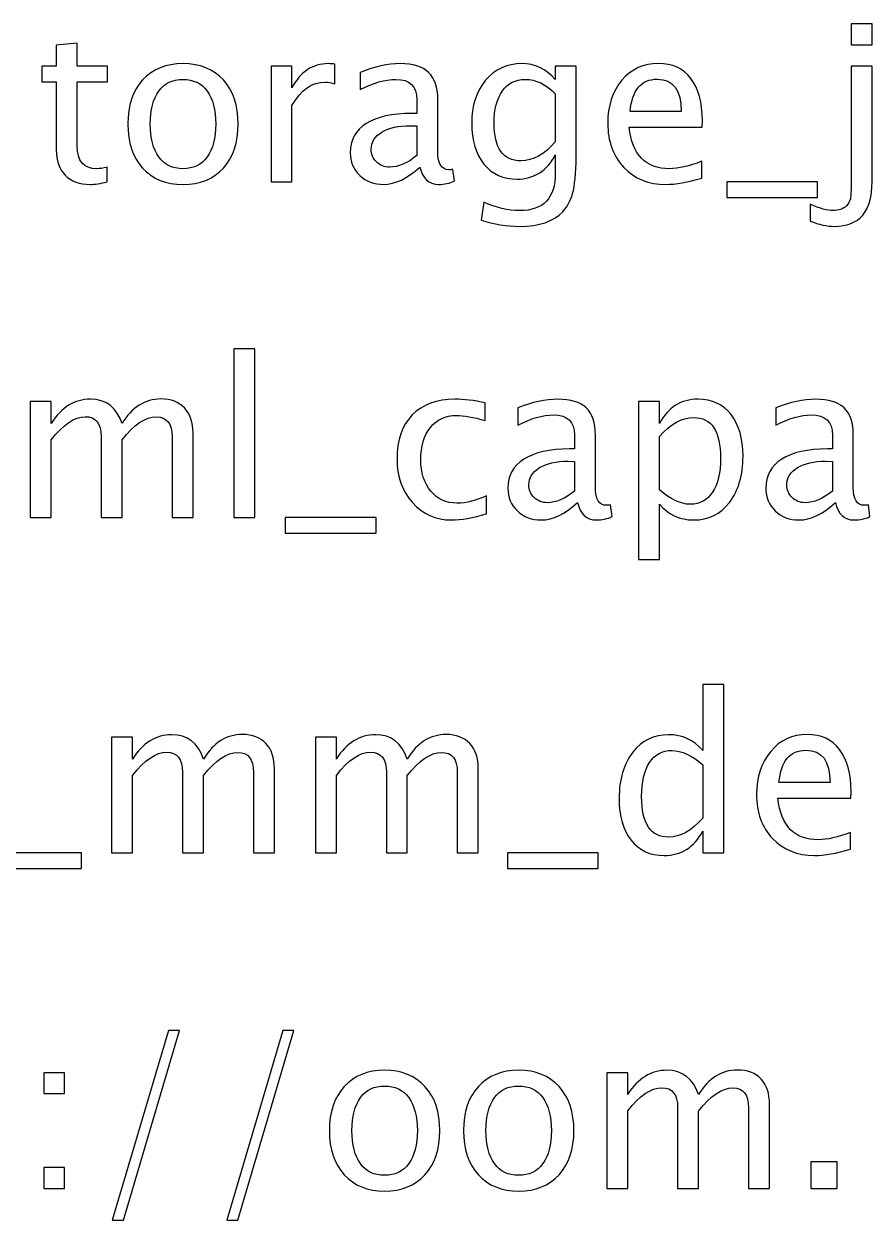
# Model space of a CAD drawing. Header units: centimetres. Extents: x -22 to 11.8, y -31.2 to 14.1.
# Drawn here: x -7.68 to -2.74, y 7.13 to 14.09 of the extents above; entities that cross this region are included whole.
import ezdxf

# ---------------------------------------------------------------- set-up
doc = ezdxf.new("R2010")
doc.units = ezdxf.units.CM
doc.header["$MEASUREMENT"] = 0
doc.layers.add('Layer 1', color=7, linetype='Continuous')

msp = doc.modelspace()

# ---------------------------------------------------------------- linework, layer by layer
at = {"layer": 'Layer 1'}
for points, knots in [([(-2.8666, 13.96673), (-2.8666, 13.96673), (-2.8666, 14.08865), (-2.8666, 14.08865), (-2.8666, 14.08865), (-2.8666, 14.08865), (-2.74468, 14.08865), (-2.74468, 14.08865), (-2.74468, 14.08865), (-2.74468, 14.08865), (-2.74468, 13.96673), (-2.74468, 13.96673), (-2.74468, 13.96673), (-2.74468, 13.96673), (-2.8666, 13.96673), (-2.8666, 13.96673)], [0, 0, 0, 0, 0.2, 0.2, 0.2, 0.2, 0.4, 0.4, 0.4, 0.4, 0.6, 0.6, 0.6, 0.6, 1, 1, 1, 1]), ([(-7.19645, 13.17065), (-7.23413, 13.16028), (-7.26693, 13.1552), (-7.29466, 13.1552), (-7.29466, 13.1552), (-7.35689, 13.1552), (-7.40536, 13.17298), (-7.44008, 13.20854), (-7.44008, 13.20854), (-7.475, 13.2441), (-7.49236, 13.29342), (-7.49236, 13.35671), (-7.49236, 13.35671), (-7.49236, 13.35671), (-7.49236, 13.7521), (-7.49236, 13.7521), (-7.49236, 13.7521), (-7.49236, 13.7521), (-7.5766, 13.7521), (-7.5766, 13.7521), (-7.5766, 13.7521), (-7.5766, 13.7521), (-7.5766, 13.84354), (-7.5766, 13.84354), (-7.5766, 13.84354), (-7.5766, 13.84354), (-7.49236, 13.84354), (-7.49236, 13.84354), (-7.49236, 13.84354), (-7.49236, 13.84354), (-7.49236, 13.96525), (-7.49236, 13.96525), (-7.49236, 13.96525), (-7.49236, 13.96525), (-7.37044, 13.97689), (-7.37044, 13.97689), (-7.37044, 13.97689), (-7.37044, 13.97689), (-7.37044, 13.84354), (-7.37044, 13.84354), (-7.37044, 13.84354), (-7.37044, 13.84354), (-7.19391, 13.84354), (-7.19391, 13.84354), (-7.19391, 13.84354), (-7.19391, 13.84354), (-7.19391, 13.7521), (-7.19391, 13.7521), (-7.19391, 13.7521), (-7.19391, 13.7521), (-7.37044, 13.7521), (-7.37044, 13.7521), (-7.37044, 13.7521), (-7.37044, 13.7521), (-7.37044, 13.37872), (-7.37044, 13.37872), (-7.37044, 13.37872), (-7.37044, 13.29067), (-7.33213, 13.24664), (-7.25572, 13.24664), (-7.25572, 13.24664), (-7.23942, 13.24664), (-7.21973, 13.24939), (-7.19645, 13.25468), (-7.19645, 13.25468), (-7.19645, 13.25468), (-7.19645, 13.17065), (-7.19645, 13.17065)], [0, 0, 0, 0, 0.0555556, 0.0555556, 0.0555556, 0.0555556, 0.1111111, 0.1111111, 0.1111111, 0.1111111, 0.1666667, 0.1666667, 0.1666667, 0.1666667, 0.2222222, 0.2222222, 0.2222222, 0.2222222, 0.2777778, 0.2777778, 0.2777778, 0.2777778, 0.3333333, 0.3333333, 0.3333333, 0.3333333, 0.3888889, 0.3888889, 0.3888889, 0.3888889, 0.4444444, 0.4444444, 0.4444444, 0.4444444, 0.5, 0.5, 0.5, 0.5, 0.5555556, 0.5555556, 0.5555556, 0.5555556, 0.6111111, 0.6111111, 0.6111111, 0.6111111, 0.6666667, 0.6666667, 0.6666667, 0.6666667, 0.7222222, 0.7222222, 0.7222222, 0.7222222, 0.7777778, 0.7777778, 0.7777778, 0.7777778, 0.8333333, 0.8333333, 0.8333333, 0.8333333, 0.8888889, 0.8888889, 0.8888889, 0.8888889, 1, 1, 1, 1]), ([(-6.75449, 13.1552), (-6.85334, 13.1552), (-6.93165, 13.18674), (-6.98923, 13.24982), (-6.98923, 13.24982), (-7.04701, 13.31289), (-7.0758, 13.39862), (-7.0758, 13.50678), (-7.0758, 13.50678), (-7.0758, 13.61473), (-7.04701, 13.70024), (-6.98923, 13.76311), (-6.98923, 13.76311), (-6.93165, 13.82597), (-6.85334, 13.85751), (-6.75449, 13.85751), (-6.75449, 13.85751), (-6.65564, 13.85751), (-6.57732, 13.82597), (-6.51975, 13.76311), (-6.51975, 13.76311), (-6.46197, 13.70024), (-6.43318, 13.61473), (-6.43318, 13.50678), (-6.43318, 13.50678), (-6.43318, 13.39862), (-6.46197, 13.31289), (-6.51975, 13.24982), (-6.51975, 13.24982), (-6.57732, 13.18674), (-6.65564, 13.1552), (-6.75449, 13.1552)], [0, 0, 0, 0, 0.1111111, 0.1111111, 0.1111111, 0.1111111, 0.2222222, 0.2222222, 0.2222222, 0.2222222, 0.3333333, 0.3333333, 0.3333333, 0.3333333, 0.4444444, 0.4444444, 0.4444444, 0.4444444, 0.5555556, 0.5555556, 0.5555556, 0.5555556, 0.6666667, 0.6666667, 0.6666667, 0.6666667, 0.7777778, 0.7777778, 0.7777778, 0.7777778, 1, 1, 1, 1]), ([(-6.24226, 13.17044), (-6.24226, 13.17044), (-6.24226, 13.84354), (-6.24226, 13.84354), (-6.24226, 13.84354), (-6.24226, 13.84354), (-6.12034, 13.84354), (-6.12034, 13.84354), (-6.12034, 13.84354), (-6.12034, 13.84354), (-6.12034, 13.71633), (-6.12034, 13.71633), (-6.12034, 13.71633), (-6.07187, 13.81052), (-6.00159, 13.85751), (-5.90931, 13.85751), (-5.90931, 13.85751), (-5.89682, 13.85751), (-5.8837, 13.85645), (-5.87015, 13.85434), (-5.87015, 13.85434), (-5.87015, 13.85434), (-5.87015, 13.74025), (-5.87015, 13.74025), (-5.87015, 13.74025), (-5.89132, 13.74723), (-5.90994, 13.75083), (-5.92603, 13.75083), (-5.92603, 13.75083), (-6.0035, 13.75083), (-6.06827, 13.70511), (-6.12034, 13.61346), (-6.12034, 13.61346), (-6.12034, 13.61346), (-6.12034, 13.17044), (-6.12034, 13.17044), (-6.12034, 13.17044), (-6.12034, 13.17044), (-6.24226, 13.17044), (-6.24226, 13.17044)], [0, 0, 0, 0, 0.0909091, 0.0909091, 0.0909091, 0.0909091, 0.1818182, 0.1818182, 0.1818182, 0.1818182, 0.2727273, 0.2727273, 0.2727273, 0.2727273, 0.3636364, 0.3636364, 0.3636364, 0.3636364, 0.4545455, 0.4545455, 0.4545455, 0.4545455, 0.5454545, 0.5454545, 0.5454545, 0.5454545, 0.6363636, 0.6363636, 0.6363636, 0.6363636, 0.7272727, 0.7272727, 0.7272727, 0.7272727, 0.8181818, 0.8181818, 0.8181818, 0.8181818, 1, 1, 1, 1]), ([(-5.3757, 13.25617), (-5.44893, 13.18886), (-5.51942, 13.1552), (-5.58715, 13.1552), (-5.58715, 13.1552), (-5.64282, 13.1552), (-5.68918, 13.17256), (-5.72579, 13.20748), (-5.72579, 13.20748), (-5.76262, 13.24241), (-5.78104, 13.28643), (-5.78104, 13.33956), (-5.78104, 13.33956), (-5.78104, 13.41301), (-5.75014, 13.46953), (-5.68833, 13.5089), (-5.68833, 13.5089), (-5.62652, 13.54827), (-5.53783, 13.56795), (-5.42226, 13.56795), (-5.42226, 13.56795), (-5.42226, 13.56795), (-5.39369, 13.56795), (-5.39369, 13.56795), (-5.39369, 13.56795), (-5.39369, 13.56795), (-5.39369, 13.64902), (-5.39369, 13.64902), (-5.39369, 13.64902), (-5.39369, 13.72712), (-5.43433, 13.76607), (-5.51582, 13.76607), (-5.51582, 13.76607), (-5.5789, 13.76607), (-5.6479, 13.74617), (-5.72262, 13.70638), (-5.72262, 13.70638), (-5.72262, 13.70638), (-5.72262, 13.80671), (-5.72262, 13.80671), (-5.72262, 13.80671), (-5.64049, 13.84058), (-5.56302, 13.85751), (-5.49042, 13.85751), (-5.49042, 13.85751), (-5.4157, 13.85751), (-5.36046, 13.84058), (-5.32511, 13.8065), (-5.32511, 13.8065), (-5.28955, 13.77242), (-5.27177, 13.71993), (-5.27177, 13.64902), (-5.27177, 13.64902), (-5.27177, 13.64902), (-5.27177, 13.34485), (-5.27177, 13.34485), (-5.27177, 13.34485), (-5.27177, 13.27522), (-5.25039, 13.24029), (-5.20742, 13.24029), (-5.20742, 13.24029), (-5.20213, 13.24029), (-5.1943, 13.24114), (-5.18393, 13.24283), (-5.18393, 13.24283), (-5.18393, 13.24283), (-5.17525, 13.1751), (-5.17525, 13.1751), (-5.17525, 13.1751), (-5.20298, 13.16176), (-5.23346, 13.1552), (-5.2669, 13.1552), (-5.2669, 13.1552), (-5.32384, 13.1552), (-5.36003, 13.18886), (-5.3757, 13.25617)], [0, 0, 0, 0, 0.05, 0.05, 0.05, 0.05, 0.1, 0.1, 0.1, 0.1, 0.15, 0.15, 0.15, 0.15, 0.2, 0.2, 0.2, 0.2, 0.25, 0.25, 0.25, 0.25, 0.3, 0.3, 0.3, 0.3, 0.35, 0.35, 0.35, 0.35, 0.4, 0.4, 0.4, 0.4, 0.45, 0.45, 0.45, 0.45, 0.5, 0.5, 0.5, 0.5, 0.55, 0.55, 0.55, 0.55, 0.6, 0.6, 0.6, 0.6, 0.65, 0.65, 0.65, 0.65, 0.7, 0.7, 0.7, 0.7, 0.75, 0.75, 0.75, 0.75, 0.8, 0.8, 0.8, 0.8, 0.85, 0.85, 0.85, 0.85, 0.9, 0.9, 0.9, 0.9, 1, 1, 1, 1]), ([(-5.01883, 12.94692), (-5.01883, 12.94692), (-5.00444, 13.05233), (-5.00444, 13.05233), (-5.00444, 13.05233), (-4.93374, 13.01931), (-4.86368, 13.0028), (-4.79446, 13.0028), (-4.79446, 13.0028), (-4.65709, 13.0028), (-4.5883, 13.07561), (-4.5883, 13.22103), (-4.5883, 13.22103), (-4.5883, 13.22103), (-4.5883, 13.32686), (-4.5883, 13.32686), (-4.5883, 13.32686), (-4.60947, 13.2822), (-4.63952, 13.2477), (-4.67868, 13.22293), (-4.67868, 13.22293), (-4.71784, 13.19817), (-4.76144, 13.18568), (-4.80949, 13.18568), (-4.80949, 13.18568), (-4.89098, 13.18568), (-4.95554, 13.21489), (-5.00317, 13.27331), (-5.00317, 13.27331), (-5.05079, 13.33173), (-5.07471, 13.41089), (-5.07471, 13.5108), (-5.07471, 13.5108), (-5.07471, 13.61304), (-5.04762, 13.69643), (-4.99343, 13.76099), (-4.99343, 13.76099), (-4.93903, 13.82534), (-4.86897, 13.85751), (-4.78282, 13.85751), (-4.78282, 13.85751), (-4.70747, 13.85751), (-4.64249, 13.82703), (-4.5883, 13.76586), (-4.5883, 13.76586), (-4.5883, 13.76586), (-4.5883, 13.84354), (-4.5883, 13.84354), (-4.5883, 13.84354), (-4.5883, 13.84354), (-4.46638, 13.84354), (-4.46638, 13.84354), (-4.46638, 13.84354), (-4.46638, 13.84354), (-4.46638, 13.35417), (-4.46638, 13.35417), (-4.46638, 13.35417), (-4.46638, 13.24897), (-4.47188, 13.17108), (-4.48289, 13.12049), (-4.48289, 13.12049), (-4.49368, 13.0699), (-4.51443, 13.02841), (-4.54448, 12.99624), (-4.54448, 12.99624), (-4.59782, 12.93972), (-4.68122, 12.91136), (-4.79446, 12.91136), (-4.79446, 12.91136), (-4.87214, 12.91136), (-4.94686, 12.92321), (-5.01883, 12.94692)], [0, 0, 0, 0, 0.0526316, 0.0526316, 0.0526316, 0.0526316, 0.1052632, 0.1052632, 0.1052632, 0.1052632, 0.1578947, 0.1578947, 0.1578947, 0.1578947, 0.2105263, 0.2105263, 0.2105263, 0.2105263, 0.2631579, 0.2631579, 0.2631579, 0.2631579, 0.3157895, 0.3157895, 0.3157895, 0.3157895, 0.3684211, 0.3684211, 0.3684211, 0.3684211, 0.4210526, 0.4210526, 0.4210526, 0.4210526, 0.4736842, 0.4736842, 0.4736842, 0.4736842, 0.5263158, 0.5263158, 0.5263158, 0.5263158, 0.5789474, 0.5789474, 0.5789474, 0.5789474, 0.6315789, 0.6315789, 0.6315789, 0.6315789, 0.6842105, 0.6842105, 0.6842105, 0.6842105, 0.7368421, 0.7368421, 0.7368421, 0.7368421, 0.7894737, 0.7894737, 0.7894737, 0.7894737, 0.8421053, 0.8421053, 0.8421053, 0.8421053, 0.8947368, 0.8947368, 0.8947368, 0.8947368, 1, 1, 1, 1]), ([(-3.73549, 13.19203), (-3.8174, 13.16748), (-3.88747, 13.1552), (-3.94589, 13.1552), (-3.94589, 13.1552), (-4.04558, 13.1552), (-4.12665, 13.18822), (-4.18909, 13.25405), (-4.18909, 13.25405), (-4.25153, 13.31988), (-4.28286, 13.40518), (-4.28286, 13.51017), (-4.28286, 13.51017), (-4.28286, 13.61198), (-4.25534, 13.69559), (-4.2001, 13.76099), (-4.2001, 13.76099), (-4.14485, 13.82618), (-4.07416, 13.85878), (-3.98801, 13.85878), (-3.98801, 13.85878), (-3.90652, 13.85878), (-3.84344, 13.82978), (-3.79899, 13.77179), (-3.79899, 13.77179), (-3.75454, 13.71379), (-3.73231, 13.63166), (-3.73231, 13.52519), (-3.73231, 13.52519), (-3.73231, 13.52519), (-3.73295, 13.48794), (-3.73295, 13.48794), (-3.73295, 13.48794), (-3.73295, 13.48794), (-4.1584, 13.48794), (-4.1584, 13.48794), (-4.1584, 13.48794), (-4.14062, 13.32707), (-4.06209, 13.24664), (-3.92303, 13.24664), (-3.92303, 13.24664), (-3.87201, 13.24664), (-3.80957, 13.26103), (-3.73549, 13.28982), (-3.73549, 13.28982), (-3.73549, 13.28982), (-3.73549, 13.19203), (-3.73549, 13.19203)], [0, 0, 0, 0, 0.0769231, 0.0769231, 0.0769231, 0.0769231, 0.1538462, 0.1538462, 0.1538462, 0.1538462, 0.2307692, 0.2307692, 0.2307692, 0.2307692, 0.3076923, 0.3076923, 0.3076923, 0.3076923, 0.3846154, 0.3846154, 0.3846154, 0.3846154, 0.4615385, 0.4615385, 0.4615385, 0.4615385, 0.5384615, 0.5384615, 0.5384615, 0.5384615, 0.6153846, 0.6153846, 0.6153846, 0.6153846, 0.6923077, 0.6923077, 0.6923077, 0.6923077, 0.7692308, 0.7692308, 0.7692308, 0.7692308, 0.8461538, 0.8461538, 0.8461538, 0.8461538, 1, 1, 1, 1]), ([(-3.10409, 12.94184), (-3.10409, 12.94184), (-3.10409, 13.03963), (-3.10409, 13.03963), (-3.10409, 13.03963), (-3.04694, 13.01508), (-3.00334, 13.0028), (-2.97349, 13.0028), (-2.97349, 13.0028), (-2.93962, 13.0028), (-2.91317, 13.0119), (-2.89454, 13.0301), (-2.89454, 13.0301), (-2.88205, 13.04238), (-2.87443, 13.05656), (-2.87126, 13.07223), (-2.87126, 13.07223), (-2.86808, 13.08789), (-2.8666, 13.1207), (-2.8666, 13.17065), (-2.8666, 13.17065), (-2.8666, 13.17065), (-2.8666, 13.84354), (-2.8666, 13.84354), (-2.8666, 13.84354), (-2.8666, 13.84354), (-2.74468, 13.84354), (-2.74468, 13.84354), (-2.74468, 13.84354), (-2.74468, 13.84354), (-2.74468, 13.17086), (-2.74468, 13.17086), (-2.74468, 13.17086), (-2.74468, 12.99793), (-2.8177, 12.91136), (-2.96397, 12.91136), (-2.96397, 12.91136), (-3.00736, 12.91136), (-3.05414, 12.92152), (-3.10409, 12.94184)], [0, 0, 0, 0, 0.0909091, 0.0909091, 0.0909091, 0.0909091, 0.1818182, 0.1818182, 0.1818182, 0.1818182, 0.2727273, 0.2727273, 0.2727273, 0.2727273, 0.3636364, 0.3636364, 0.3636364, 0.3636364, 0.4545455, 0.4545455, 0.4545455, 0.4545455, 0.5454545, 0.5454545, 0.5454545, 0.5454545, 0.6363636, 0.6363636, 0.6363636, 0.6363636, 0.7272727, 0.7272727, 0.7272727, 0.7272727, 0.8181818, 0.8181818, 0.8181818, 0.8181818, 1, 1, 1, 1]), ([(-6.7547, 13.24664), (-6.69438, 13.24664), (-6.64739, 13.26929), (-6.61394, 13.3148), (-6.61394, 13.3148), (-6.58071, 13.36009), (-6.56399, 13.42423), (-6.56399, 13.50678), (-6.56399, 13.50678), (-6.56399, 13.58912), (-6.58071, 13.65304), (-6.61394, 13.69834), (-6.61394, 13.69834), (-6.64739, 13.74342), (-6.69438, 13.76607), (-6.7547, 13.76607), (-6.7547, 13.76607), (-6.81524, 13.76607), (-6.86223, 13.74342), (-6.89525, 13.69834), (-6.89525, 13.69834), (-6.92848, 13.65304), (-6.94499, 13.58912), (-6.94499, 13.50678), (-6.94499, 13.50678), (-6.94499, 13.42423), (-6.92848, 13.36009), (-6.89525, 13.3148), (-6.89525, 13.3148), (-6.86223, 13.26929), (-6.81524, 13.24664), (-6.7547, 13.24664)], [0, 0, 0, 0, 0.1111111, 0.1111111, 0.1111111, 0.1111111, 0.2222222, 0.2222222, 0.2222222, 0.2222222, 0.3333333, 0.3333333, 0.3333333, 0.3333333, 0.4444444, 0.4444444, 0.4444444, 0.4444444, 0.5555556, 0.5555556, 0.5555556, 0.5555556, 0.6666667, 0.6666667, 0.6666667, 0.6666667, 0.7777778, 0.7777778, 0.7777778, 0.7777778, 1, 1, 1, 1]), ([(-4.5883, 13.40327), (-4.5883, 13.40327), (-4.5883, 13.68246), (-4.5883, 13.68246), (-4.5883, 13.68246), (-4.64206, 13.73813), (-4.70069, 13.76607), (-4.76398, 13.76607), (-4.76398, 13.76607), (-4.82029, 13.76607), (-4.86431, 13.74363), (-4.89606, 13.69855), (-4.89606, 13.69855), (-4.92802, 13.65368), (-4.9439, 13.59123), (-4.9439, 13.51165), (-4.9439, 13.51165), (-4.9439, 13.36539), (-4.89204, 13.29236), (-4.78811, 13.29236), (-4.78811, 13.29236), (-4.71742, 13.29236), (-4.65074, 13.3294), (-4.5883, 13.40327)], [0, 0, 0, 0, 0.1428571, 0.1428571, 0.1428571, 0.1428571, 0.2857143, 0.2857143, 0.2857143, 0.2857143, 0.4285714, 0.4285714, 0.4285714, 0.4285714, 0.5714286, 0.5714286, 0.5714286, 0.5714286, 0.7142857, 0.7142857, 0.7142857, 0.7142857, 1, 1, 1, 1]), ([(-4.15205, 13.57938), (-4.15205, 13.57938), (-3.85487, 13.57938), (-3.85487, 13.57938), (-3.85487, 13.57938), (-3.85487, 13.70469), (-3.90165, 13.76734), (-3.99499, 13.76734), (-3.99499, 13.76734), (-4.08897, 13.76734), (-4.14125, 13.70469), (-4.15205, 13.57938)], [0, 0, 0, 0, 0.25, 0.25, 0.25, 0.25, 0.5, 0.5, 0.5, 0.5, 1, 1, 1, 1]), ([(-5.39369, 13.32263), (-5.39369, 13.32263), (-5.39369, 13.49556), (-5.39369, 13.49556), (-5.39369, 13.49556), (-5.39369, 13.49556), (-5.43285, 13.49683), (-5.43285, 13.49683), (-5.43285, 13.49683), (-5.50058, 13.49683), (-5.55519, 13.48434), (-5.59689, 13.45937), (-5.59689, 13.45937), (-5.63838, 13.43418), (-5.65912, 13.40095), (-5.65912, 13.35946), (-5.65912, 13.35946), (-5.65912, 13.33046), (-5.64875, 13.30591), (-5.62822, 13.2858), (-5.62822, 13.2858), (-5.60747, 13.26569), (-5.58228, 13.25553), (-5.55244, 13.25553), (-5.55244, 13.25553), (-5.50164, 13.25553), (-5.44872, 13.27797), (-5.39369, 13.32263)], [0, 0, 0, 0, 0.125, 0.125, 0.125, 0.125, 0.25, 0.25, 0.25, 0.25, 0.375, 0.375, 0.375, 0.375, 0.5, 0.5, 0.5, 0.5, 0.625, 0.625, 0.625, 0.625, 0.75, 0.75, 0.75, 0.75, 1, 1, 1, 1]), ([(-3.5905, 13.079), (-3.5905, 13.079), (-3.5905, 13.17044), (-3.5905, 13.17044), (-3.5905, 13.17044), (-3.5905, 13.17044), (-3.06218, 13.17044), (-3.06218, 13.17044), (-3.06218, 13.17044), (-3.06218, 13.17044), (-3.06218, 13.079), (-3.06218, 13.079), (-3.06218, 13.079), (-3.06218, 13.079), (-3.5905, 13.079), (-3.5905, 13.079)], [0, 0, 0, 0, 0.2, 0.2, 0.2, 0.2, 0.4, 0.4, 0.4, 0.4, 0.6, 0.6, 0.6, 0.6, 1, 1, 1, 1]), ([(-6.45784, 11.21887), (-6.45784, 11.21887), (-6.45784, 12.19804), (-6.45784, 12.19804), (-6.45784, 12.19804), (-6.45784, 12.19804), (-6.33592, 12.19804), (-6.33592, 12.19804), (-6.33592, 12.19804), (-6.33592, 12.19804), (-6.33592, 11.21887), (-6.33592, 11.21887), (-6.33592, 11.21887), (-6.33592, 11.21887), (-6.45784, 11.21887), (-6.45784, 11.21887)], [0, 0, 0, 0, 0.2, 0.2, 0.2, 0.2, 0.4, 0.4, 0.4, 0.4, 0.6, 0.6, 0.6, 0.6, 1, 1, 1, 1]), ([(-7.6436, 11.21887), (-7.6436, 11.21887), (-7.6436, 11.89197), (-7.6436, 11.89197), (-7.6436, 11.89197), (-7.6436, 11.89197), (-7.52168, 11.89197), (-7.52168, 11.89197), (-7.52168, 11.89197), (-7.52168, 11.89197), (-7.52168, 11.76476), (-7.52168, 11.76476), (-7.52168, 11.76476), (-7.4622, 11.85895), (-7.386, 11.90594), (-7.29266, 11.90594), (-7.29266, 11.90594), (-7.2027, 11.90594), (-7.14153, 11.85895), (-7.10893, 11.76476), (-7.10893, 11.76476), (-7.05114, 11.8598), (-6.97579, 11.90721), (-6.88329, 11.90721), (-6.88329, 11.90721), (-6.82424, 11.90721), (-6.77831, 11.88985), (-6.7455, 11.85493), (-6.7455, 11.85493), (-6.71269, 11.82), (-6.69618, 11.77111), (-6.69618, 11.70824), (-6.69618, 11.70824), (-6.69618, 11.70824), (-6.69618, 11.21887), (-6.69618, 11.21887), (-6.69618, 11.21887), (-6.69618, 11.21887), (-6.8181, 11.21887), (-6.8181, 11.21887), (-6.8181, 11.21887), (-6.8181, 11.21887), (-6.8181, 11.68814), (-6.8181, 11.68814), (-6.8181, 11.68814), (-6.8181, 11.76476), (-6.84858, 11.80307), (-6.90954, 11.80307), (-6.90954, 11.80307), (-6.97283, 11.80307), (-7.03929, 11.75841), (-7.10893, 11.66887), (-7.10893, 11.66887), (-7.10893, 11.66887), (-7.10893, 11.21887), (-7.10893, 11.21887), (-7.10893, 11.21887), (-7.10893, 11.21887), (-7.23085, 11.21887), (-7.23085, 11.21887), (-7.23085, 11.21887), (-7.23085, 11.21887), (-7.23085, 11.68856), (-7.23085, 11.68856), (-7.23085, 11.68856), (-7.23085, 11.76582), (-7.26175, 11.80434), (-7.32377, 11.80434), (-7.32377, 11.80434), (-7.38537, 11.80434), (-7.45141, 11.75947), (-7.52168, 11.66951), (-7.52168, 11.66951), (-7.52168, 11.66951), (-7.52168, 11.21887), (-7.52168, 11.21887), (-7.52168, 11.21887), (-7.52168, 11.21887), (-7.6436, 11.21887), (-7.6436, 11.21887)], [0, 0, 0, 0, 0.047619, 0.047619, 0.047619, 0.047619, 0.0952381, 0.0952381, 0.0952381, 0.0952381, 0.1428571, 0.1428571, 0.1428571, 0.1428571, 0.1904762, 0.1904762, 0.1904762, 0.1904762, 0.2380952, 0.2380952, 0.2380952, 0.2380952, 0.2857143, 0.2857143, 0.2857143, 0.2857143, 0.3333333, 0.3333333, 0.3333333, 0.3333333, 0.3809524, 0.3809524, 0.3809524, 0.3809524, 0.4285714, 0.4285714, 0.4285714, 0.4285714, 0.4761905, 0.4761905, 0.4761905, 0.4761905, 0.5238095, 0.5238095, 0.5238095, 0.5238095, 0.5714286, 0.5714286, 0.5714286, 0.5714286, 0.6190476, 0.6190476, 0.6190476, 0.6190476, 0.6666667, 0.6666667, 0.6666667, 0.6666667, 0.7142857, 0.7142857, 0.7142857, 0.7142857, 0.7619048, 0.7619048, 0.7619048, 0.7619048, 0.8095238, 0.8095238, 0.8095238, 0.8095238, 0.8571429, 0.8571429, 0.8571429, 0.8571429, 0.9047619, 0.9047619, 0.9047619, 0.9047619, 1, 1, 1, 1]), ([(-4.98845, 11.23919), (-5.0674, 11.21548), (-5.13556, 11.20363), (-5.19292, 11.20363), (-5.19292, 11.20363), (-5.28394, 11.20363), (-5.35929, 11.23729), (-5.41919, 11.30438), (-5.41919, 11.30438), (-5.47909, 11.37169), (-5.50915, 11.45657), (-5.50915, 11.55881), (-5.50915, 11.55881), (-5.50915, 11.66803), (-5.47952, 11.75333), (-5.42025, 11.81429), (-5.42025, 11.81429), (-5.36098, 11.87546), (-5.27822, 11.90594), (-5.17196, 11.90594), (-5.17196, 11.90594), (-5.11968, 11.90594), (-5.06084, 11.89874), (-4.99607, 11.88435), (-4.99607, 11.88435), (-4.99607, 11.88435), (-4.99607, 11.78148), (-4.99607, 11.78148), (-4.99607, 11.78148), (-5.06486, 11.8018), (-5.12095, 11.81196), (-5.16413, 11.81196), (-5.16413, 11.81196), (-5.22679, 11.81196), (-5.27695, 11.78847), (-5.31442, 11.74169), (-5.31442, 11.74169), (-5.35188, 11.69491), (-5.37072, 11.63247), (-5.37072, 11.55457), (-5.37072, 11.55457), (-5.37072, 11.47901), (-5.35125, 11.41805), (-5.31251, 11.37127), (-5.31251, 11.37127), (-5.27378, 11.3247), (-5.22319, 11.30142), (-5.16032, 11.30142), (-5.16032, 11.30142), (-5.10465, 11.30142), (-5.0475, 11.31581), (-4.98845, 11.3446), (-4.98845, 11.3446), (-4.98845, 11.3446), (-4.98845, 11.23919), (-4.98845, 11.23919)], [0, 0, 0, 0, 0.0666667, 0.0666667, 0.0666667, 0.0666667, 0.1333333, 0.1333333, 0.1333333, 0.1333333, 0.2, 0.2, 0.2, 0.2, 0.2666667, 0.2666667, 0.2666667, 0.2666667, 0.3333333, 0.3333333, 0.3333333, 0.3333333, 0.4, 0.4, 0.4, 0.4, 0.4666667, 0.4666667, 0.4666667, 0.4666667, 0.5333333, 0.5333333, 0.5333333, 0.5333333, 0.6, 0.6, 0.6, 0.6, 0.6666667, 0.6666667, 0.6666667, 0.6666667, 0.7333333, 0.7333333, 0.7333333, 0.7333333, 0.8, 0.8, 0.8, 0.8, 0.8666667, 0.8666667, 0.8666667, 0.8666667, 1, 1, 1, 1]), ([(-4.45844, 11.3046), (-4.53167, 11.23729), (-4.60216, 11.20363), (-4.66989, 11.20363), (-4.66989, 11.20363), (-4.72556, 11.20363), (-4.77192, 11.22099), (-4.80853, 11.25591), (-4.80853, 11.25591), (-4.84536, 11.29084), (-4.86378, 11.33486), (-4.86378, 11.38799), (-4.86378, 11.38799), (-4.86378, 11.46144), (-4.83288, 11.51796), (-4.77107, 11.55733), (-4.77107, 11.55733), (-4.70926, 11.5967), (-4.62057, 11.61638), (-4.505, 11.61638), (-4.505, 11.61638), (-4.505, 11.61638), (-4.47643, 11.61638), (-4.47643, 11.61638), (-4.47643, 11.61638), (-4.47643, 11.61638), (-4.47643, 11.69745), (-4.47643, 11.69745), (-4.47643, 11.69745), (-4.47643, 11.77555), (-4.51707, 11.8145), (-4.59856, 11.8145), (-4.59856, 11.8145), (-4.66164, 11.8145), (-4.73064, 11.7946), (-4.80536, 11.75481), (-4.80536, 11.75481), (-4.80536, 11.75481), (-4.80536, 11.85514), (-4.80536, 11.85514), (-4.80536, 11.85514), (-4.72323, 11.88901), (-4.64576, 11.90594), (-4.57316, 11.90594), (-4.57316, 11.90594), (-4.49844, 11.90594), (-4.4432, 11.88901), (-4.40785, 11.85493), (-4.40785, 11.85493), (-4.37229, 11.82085), (-4.35451, 11.76836), (-4.35451, 11.69745), (-4.35451, 11.69745), (-4.35451, 11.69745), (-4.35451, 11.39328), (-4.35451, 11.39328), (-4.35451, 11.39328), (-4.35451, 11.32365), (-4.33313, 11.28872), (-4.29016, 11.28872), (-4.29016, 11.28872), (-4.28487, 11.28872), (-4.27704, 11.28957), (-4.26667, 11.29126), (-4.26667, 11.29126), (-4.26667, 11.29126), (-4.25799, 11.22353), (-4.25799, 11.22353), (-4.25799, 11.22353), (-4.28572, 11.21019), (-4.3162, 11.20363), (-4.34964, 11.20363), (-4.34964, 11.20363), (-4.40658, 11.20363), (-4.44277, 11.23729), (-4.45844, 11.3046)], [0, 0, 0, 0, 0.05, 0.05, 0.05, 0.05, 0.1, 0.1, 0.1, 0.1, 0.15, 0.15, 0.15, 0.15, 0.2, 0.2, 0.2, 0.2, 0.25, 0.25, 0.25, 0.25, 0.3, 0.3, 0.3, 0.3, 0.35, 0.35, 0.35, 0.35, 0.4, 0.4, 0.4, 0.4, 0.45, 0.45, 0.45, 0.45, 0.5, 0.5, 0.5, 0.5, 0.55, 0.55, 0.55, 0.55, 0.6, 0.6, 0.6, 0.6, 0.65, 0.65, 0.65, 0.65, 0.7, 0.7, 0.7, 0.7, 0.75, 0.75, 0.75, 0.75, 0.8, 0.8, 0.8, 0.8, 0.85, 0.85, 0.85, 0.85, 0.9, 0.9, 0.9, 0.9, 1, 1, 1, 1]), ([(-4.10411, 10.97376), (-4.10411, 10.97376), (-4.10411, 11.89197), (-4.10411, 11.89197), (-4.10411, 11.89197), (-4.10411, 11.89197), (-3.98219, 11.89197), (-3.98219, 11.89197), (-3.98219, 11.89197), (-3.98219, 11.89197), (-3.98219, 11.76476), (-3.98219, 11.76476), (-3.98219, 11.76476), (-3.93224, 11.85895), (-3.85709, 11.90594), (-3.75698, 11.90594), (-3.75698, 11.90594), (-3.67591, 11.90594), (-3.6122, 11.87652), (-3.56563, 11.81746), (-3.56563, 11.81746), (-3.51906, 11.75841), (-3.49578, 11.67776), (-3.49578, 11.57553), (-3.49578, 11.57553), (-3.49578, 11.46419), (-3.52224, 11.37423), (-3.57494, 11.30608), (-3.57494, 11.30608), (-3.62765, 11.23771), (-3.69707, 11.20363), (-3.78301, 11.20363), (-3.78301, 11.20363), (-3.86281, 11.20363), (-3.92927, 11.23411), (-3.98219, 11.29528), (-3.98219, 11.29528), (-3.98219, 11.29528), (-3.98219, 10.97376), (-3.98219, 10.97376), (-3.98219, 10.97376), (-3.98219, 10.97376), (-4.10411, 10.97376), (-4.10411, 10.97376)], [0, 0, 0, 0, 0.0833333, 0.0833333, 0.0833333, 0.0833333, 0.1666667, 0.1666667, 0.1666667, 0.1666667, 0.25, 0.25, 0.25, 0.25, 0.3333333, 0.3333333, 0.3333333, 0.3333333, 0.4166667, 0.4166667, 0.4166667, 0.4166667, 0.5, 0.5, 0.5, 0.5, 0.5833333, 0.5833333, 0.5833333, 0.5833333, 0.6666667, 0.6666667, 0.6666667, 0.6666667, 0.75, 0.75, 0.75, 0.75, 0.8333333, 0.8333333, 0.8333333, 0.8333333, 1, 1, 1, 1]), ([(-2.95794, 11.3046), (-3.03117, 11.23729), (-3.10166, 11.20363), (-3.16939, 11.20363), (-3.16939, 11.20363), (-3.22506, 11.20363), (-3.27142, 11.22099), (-3.30803, 11.25591), (-3.30803, 11.25591), (-3.34486, 11.29084), (-3.36328, 11.33486), (-3.36328, 11.38799), (-3.36328, 11.38799), (-3.36328, 11.46144), (-3.33238, 11.51796), (-3.27057, 11.55733), (-3.27057, 11.55733), (-3.20876, 11.5967), (-3.12007, 11.61638), (-3.0045, 11.61638), (-3.0045, 11.61638), (-3.0045, 11.61638), (-2.97593, 11.61638), (-2.97593, 11.61638), (-2.97593, 11.61638), (-2.97593, 11.61638), (-2.97593, 11.69745), (-2.97593, 11.69745), (-2.97593, 11.69745), (-2.97593, 11.77555), (-3.01657, 11.8145), (-3.09806, 11.8145), (-3.09806, 11.8145), (-3.16114, 11.8145), (-3.23014, 11.7946), (-3.30486, 11.75481), (-3.30486, 11.75481), (-3.30486, 11.75481), (-3.30486, 11.85514), (-3.30486, 11.85514), (-3.30486, 11.85514), (-3.22273, 11.88901), (-3.14526, 11.90594), (-3.07266, 11.90594), (-3.07266, 11.90594), (-2.99794, 11.90594), (-2.9427, 11.88901), (-2.90735, 11.85493), (-2.90735, 11.85493), (-2.87179, 11.82085), (-2.85401, 11.76836), (-2.85401, 11.69745), (-2.85401, 11.69745), (-2.85401, 11.69745), (-2.85401, 11.39328), (-2.85401, 11.39328), (-2.85401, 11.39328), (-2.85401, 11.32365), (-2.83263, 11.28872), (-2.78966, 11.28872), (-2.78966, 11.28872), (-2.78437, 11.28872), (-2.77654, 11.28957), (-2.76617, 11.29126), (-2.76617, 11.29126), (-2.76617, 11.29126), (-2.75749, 11.22353), (-2.75749, 11.22353), (-2.75749, 11.22353), (-2.78522, 11.21019), (-2.8157, 11.20363), (-2.84914, 11.20363), (-2.84914, 11.20363), (-2.90608, 11.20363), (-2.94227, 11.23729), (-2.95794, 11.3046)], [0, 0, 0, 0, 0.05, 0.05, 0.05, 0.05, 0.1, 0.1, 0.1, 0.1, 0.15, 0.15, 0.15, 0.15, 0.2, 0.2, 0.2, 0.2, 0.25, 0.25, 0.25, 0.25, 0.3, 0.3, 0.3, 0.3, 0.35, 0.35, 0.35, 0.35, 0.4, 0.4, 0.4, 0.4, 0.45, 0.45, 0.45, 0.45, 0.5, 0.5, 0.5, 0.5, 0.55, 0.55, 0.55, 0.55, 0.6, 0.6, 0.6, 0.6, 0.65, 0.65, 0.65, 0.65, 0.7, 0.7, 0.7, 0.7, 0.75, 0.75, 0.75, 0.75, 0.8, 0.8, 0.8, 0.8, 0.85, 0.85, 0.85, 0.85, 0.9, 0.9, 0.9, 0.9, 1, 1, 1, 1]), ([(-3.98219, 11.37931), (-3.91932, 11.32322), (-3.85942, 11.29507), (-3.80248, 11.29507), (-3.80248, 11.29507), (-3.74639, 11.29507), (-3.703, 11.31857), (-3.67252, 11.36534), (-3.67252, 11.36534), (-3.64183, 11.41212), (-3.62659, 11.47795), (-3.62659, 11.56304), (-3.62659, 11.56304), (-3.62659, 11.72052), (-3.67866, 11.79926), (-3.7828, 11.79926), (-3.7828, 11.79926), (-3.85096, 11.79926), (-3.91742, 11.76243), (-3.98219, 11.68856), (-3.98219, 11.68856), (-3.98219, 11.68856), (-3.98219, 11.37931), (-3.98219, 11.37931)], [0, 0, 0, 0, 0.1428571, 0.1428571, 0.1428571, 0.1428571, 0.2857143, 0.2857143, 0.2857143, 0.2857143, 0.4285714, 0.4285714, 0.4285714, 0.4285714, 0.5714286, 0.5714286, 0.5714286, 0.5714286, 0.7142857, 0.7142857, 0.7142857, 0.7142857, 1, 1, 1, 1]), ([(-4.47643, 11.37106), (-4.47643, 11.37106), (-4.47643, 11.54399), (-4.47643, 11.54399), (-4.47643, 11.54399), (-4.47643, 11.54399), (-4.51559, 11.54526), (-4.51559, 11.54526), (-4.51559, 11.54526), (-4.58332, 11.54526), (-4.63793, 11.53277), (-4.67963, 11.5078), (-4.67963, 11.5078), (-4.72112, 11.48261), (-4.74186, 11.44938), (-4.74186, 11.40789), (-4.74186, 11.40789), (-4.74186, 11.37889), (-4.73149, 11.35434), (-4.71096, 11.33423), (-4.71096, 11.33423), (-4.69021, 11.31412), (-4.66502, 11.30396), (-4.63518, 11.30396), (-4.63518, 11.30396), (-4.58438, 11.30396), (-4.53146, 11.3264), (-4.47643, 11.37106)], [0, 0, 0, 0, 0.125, 0.125, 0.125, 0.125, 0.25, 0.25, 0.25, 0.25, 0.375, 0.375, 0.375, 0.375, 0.5, 0.5, 0.5, 0.5, 0.625, 0.625, 0.625, 0.625, 0.75, 0.75, 0.75, 0.75, 1, 1, 1, 1]), ([(-2.97593, 11.37106), (-2.97593, 11.37106), (-2.97593, 11.54399), (-2.97593, 11.54399), (-2.97593, 11.54399), (-2.97593, 11.54399), (-3.01509, 11.54526), (-3.01509, 11.54526), (-3.01509, 11.54526), (-3.08282, 11.54526), (-3.13743, 11.53277), (-3.17913, 11.5078), (-3.17913, 11.5078), (-3.22062, 11.48261), (-3.24136, 11.44938), (-3.24136, 11.40789), (-3.24136, 11.40789), (-3.24136, 11.37889), (-3.23099, 11.35434), (-3.21046, 11.33423), (-3.21046, 11.33423), (-3.18971, 11.31412), (-3.16452, 11.30396), (-3.13468, 11.30396), (-3.13468, 11.30396), (-3.08388, 11.30396), (-3.03096, 11.3264), (-2.97593, 11.37106)], [0, 0, 0, 0, 0.125, 0.125, 0.125, 0.125, 0.25, 0.25, 0.25, 0.25, 0.375, 0.375, 0.375, 0.375, 0.5, 0.5, 0.5, 0.5, 0.625, 0.625, 0.625, 0.625, 0.75, 0.75, 0.75, 0.75, 1, 1, 1, 1]), ([(-6.15939, 11.12743), (-6.15939, 11.12743), (-6.15939, 11.21887), (-6.15939, 11.21887), (-6.15939, 11.21887), (-6.15939, 11.21887), (-5.63107, 11.21887), (-5.63107, 11.21887), (-5.63107, 11.21887), (-5.63107, 11.21887), (-5.63107, 11.12743), (-5.63107, 11.12743), (-5.63107, 11.12743), (-5.63107, 11.12743), (-6.15939, 11.12743), (-6.15939, 11.12743)], [0, 0, 0, 0, 0.2, 0.2, 0.2, 0.2, 0.4, 0.4, 0.4, 0.4, 0.6, 0.6, 0.6, 0.6, 1, 1, 1, 1]), ([(-3.73019, 9.2673), (-3.73019, 9.2673), (-3.73019, 9.39367), (-3.73019, 9.39367), (-3.73019, 9.39367), (-3.77993, 9.29926), (-3.85486, 9.25206), (-3.95498, 9.25206), (-3.95498, 9.25206), (-4.03626, 9.25206), (-4.10018, 9.28148), (-4.14675, 9.34054), (-4.14675, 9.34054), (-4.19332, 9.39959), (-4.2166, 9.48024), (-4.2166, 9.58247), (-4.2166, 9.58247), (-4.2166, 9.69423), (-4.19014, 9.78419), (-4.13744, 9.85235), (-4.13744, 9.85235), (-4.08452, 9.92029), (-4.01509, 9.95437), (-3.92894, 9.95437), (-3.92894, 9.95437), (-3.84915, 9.95437), (-3.78268, 9.92389), (-3.73019, 9.86272), (-3.73019, 9.86272), (-3.73019, 9.86272), (-3.73019, 10.24647), (-3.73019, 10.24647), (-3.73019, 10.24647), (-3.73019, 10.24647), (-3.60827, 10.24647), (-3.60827, 10.24647), (-3.60827, 10.24647), (-3.60827, 10.24647), (-3.60827, 9.2673), (-3.60827, 9.2673), (-3.60827, 9.2673), (-3.60827, 9.2673), (-3.73019, 9.2673), (-3.73019, 9.2673)], [0, 0, 0, 0, 0.0833333, 0.0833333, 0.0833333, 0.0833333, 0.1666667, 0.1666667, 0.1666667, 0.1666667, 0.25, 0.25, 0.25, 0.25, 0.3333333, 0.3333333, 0.3333333, 0.3333333, 0.4166667, 0.4166667, 0.4166667, 0.4166667, 0.5, 0.5, 0.5, 0.5, 0.5833333, 0.5833333, 0.5833333, 0.5833333, 0.6666667, 0.6666667, 0.6666667, 0.6666667, 0.75, 0.75, 0.75, 0.75, 0.8333333, 0.8333333, 0.8333333, 0.8333333, 1, 1, 1, 1]), ([(-7.16978, 9.2673), (-7.16978, 9.2673), (-7.16978, 9.9404), (-7.16978, 9.9404), (-7.16978, 9.9404), (-7.16978, 9.9404), (-7.04786, 9.9404), (-7.04786, 9.9404), (-7.04786, 9.9404), (-7.04786, 9.9404), (-7.04786, 9.81319), (-7.04786, 9.81319), (-7.04786, 9.81319), (-6.98838, 9.90738), (-6.91218, 9.95437), (-6.81884, 9.95437), (-6.81884, 9.95437), (-6.72888, 9.95437), (-6.66771, 9.90738), (-6.63511, 9.81319), (-6.63511, 9.81319), (-6.57732, 9.90823), (-6.50197, 9.95564), (-6.40947, 9.95564), (-6.40947, 9.95564), (-6.35042, 9.95564), (-6.30449, 9.93828), (-6.27168, 9.90336), (-6.27168, 9.90336), (-6.23887, 9.86843), (-6.22236, 9.81954), (-6.22236, 9.75667), (-6.22236, 9.75667), (-6.22236, 9.75667), (-6.22236, 9.2673), (-6.22236, 9.2673), (-6.22236, 9.2673), (-6.22236, 9.2673), (-6.34428, 9.2673), (-6.34428, 9.2673), (-6.34428, 9.2673), (-6.34428, 9.2673), (-6.34428, 9.73657), (-6.34428, 9.73657), (-6.34428, 9.73657), (-6.34428, 9.81319), (-6.37476, 9.8515), (-6.43572, 9.8515), (-6.43572, 9.8515), (-6.49901, 9.8515), (-6.56547, 9.80684), (-6.63511, 9.7173), (-6.63511, 9.7173), (-6.63511, 9.7173), (-6.63511, 9.2673), (-6.63511, 9.2673), (-6.63511, 9.2673), (-6.63511, 9.2673), (-6.75703, 9.2673), (-6.75703, 9.2673), (-6.75703, 9.2673), (-6.75703, 9.2673), (-6.75703, 9.73699), (-6.75703, 9.73699), (-6.75703, 9.73699), (-6.75703, 9.81425), (-6.78793, 9.85277), (-6.84995, 9.85277), (-6.84995, 9.85277), (-6.91155, 9.85277), (-6.97759, 9.8079), (-7.04786, 9.71794), (-7.04786, 9.71794), (-7.04786, 9.71794), (-7.04786, 9.2673), (-7.04786, 9.2673), (-7.04786, 9.2673), (-7.04786, 9.2673), (-7.16978, 9.2673), (-7.16978, 9.2673)], [0, 0, 0, 0, 0.047619, 0.047619, 0.047619, 0.047619, 0.0952381, 0.0952381, 0.0952381, 0.0952381, 0.1428571, 0.1428571, 0.1428571, 0.1428571, 0.1904762, 0.1904762, 0.1904762, 0.1904762, 0.2380952, 0.2380952, 0.2380952, 0.2380952, 0.2857143, 0.2857143, 0.2857143, 0.2857143, 0.3333333, 0.3333333, 0.3333333, 0.3333333, 0.3809524, 0.3809524, 0.3809524, 0.3809524, 0.4285714, 0.4285714, 0.4285714, 0.4285714, 0.4761905, 0.4761905, 0.4761905, 0.4761905, 0.5238095, 0.5238095, 0.5238095, 0.5238095, 0.5714286, 0.5714286, 0.5714286, 0.5714286, 0.6190476, 0.6190476, 0.6190476, 0.6190476, 0.6666667, 0.6666667, 0.6666667, 0.6666667, 0.7142857, 0.7142857, 0.7142857, 0.7142857, 0.7619048, 0.7619048, 0.7619048, 0.7619048, 0.8095238, 0.8095238, 0.8095238, 0.8095238, 0.8571429, 0.8571429, 0.8571429, 0.8571429, 0.9047619, 0.9047619, 0.9047619, 0.9047619, 1, 1, 1, 1]), ([(-5.98402, 9.2673), (-5.98402, 9.2673), (-5.98402, 9.9404), (-5.98402, 9.9404), (-5.98402, 9.9404), (-5.98402, 9.9404), (-5.8621, 9.9404), (-5.8621, 9.9404), (-5.8621, 9.9404), (-5.8621, 9.9404), (-5.8621, 9.81319), (-5.8621, 9.81319), (-5.8621, 9.81319), (-5.80262, 9.90738), (-5.72642, 9.95437), (-5.63308, 9.95437), (-5.63308, 9.95437), (-5.54312, 9.95437), (-5.48195, 9.90738), (-5.44935, 9.81319), (-5.44935, 9.81319), (-5.39156, 9.90823), (-5.31621, 9.95564), (-5.22371, 9.95564), (-5.22371, 9.95564), (-5.16466, 9.95564), (-5.11873, 9.93828), (-5.08592, 9.90336), (-5.08592, 9.90336), (-5.05311, 9.86843), (-5.0366, 9.81954), (-5.0366, 9.75667), (-5.0366, 9.75667), (-5.0366, 9.75667), (-5.0366, 9.2673), (-5.0366, 9.2673), (-5.0366, 9.2673), (-5.0366, 9.2673), (-5.15852, 9.2673), (-5.15852, 9.2673), (-5.15852, 9.2673), (-5.15852, 9.2673), (-5.15852, 9.73657), (-5.15852, 9.73657), (-5.15852, 9.73657), (-5.15852, 9.81319), (-5.189, 9.8515), (-5.24996, 9.8515), (-5.24996, 9.8515), (-5.31325, 9.8515), (-5.37971, 9.80684), (-5.44935, 9.7173), (-5.44935, 9.7173), (-5.44935, 9.7173), (-5.44935, 9.2673), (-5.44935, 9.2673), (-5.44935, 9.2673), (-5.44935, 9.2673), (-5.57127, 9.2673), (-5.57127, 9.2673), (-5.57127, 9.2673), (-5.57127, 9.2673), (-5.57127, 9.73699), (-5.57127, 9.73699), (-5.57127, 9.73699), (-5.57127, 9.81425), (-5.60217, 9.85277), (-5.66419, 9.85277), (-5.66419, 9.85277), (-5.72579, 9.85277), (-5.79183, 9.8079), (-5.8621, 9.71794), (-5.8621, 9.71794), (-5.8621, 9.71794), (-5.8621, 9.2673), (-5.8621, 9.2673), (-5.8621, 9.2673), (-5.8621, 9.2673), (-5.98402, 9.2673), (-5.98402, 9.2673)], [0, 0, 0, 0, 0.047619, 0.047619, 0.047619, 0.047619, 0.0952381, 0.0952381, 0.0952381, 0.0952381, 0.1428571, 0.1428571, 0.1428571, 0.1428571, 0.1904762, 0.1904762, 0.1904762, 0.1904762, 0.2380952, 0.2380952, 0.2380952, 0.2380952, 0.2857143, 0.2857143, 0.2857143, 0.2857143, 0.3333333, 0.3333333, 0.3333333, 0.3333333, 0.3809524, 0.3809524, 0.3809524, 0.3809524, 0.4285714, 0.4285714, 0.4285714, 0.4285714, 0.4761905, 0.4761905, 0.4761905, 0.4761905, 0.5238095, 0.5238095, 0.5238095, 0.5238095, 0.5714286, 0.5714286, 0.5714286, 0.5714286, 0.6190476, 0.6190476, 0.6190476, 0.6190476, 0.6666667, 0.6666667, 0.6666667, 0.6666667, 0.7142857, 0.7142857, 0.7142857, 0.7142857, 0.7619048, 0.7619048, 0.7619048, 0.7619048, 0.8095238, 0.8095238, 0.8095238, 0.8095238, 0.8571429, 0.8571429, 0.8571429, 0.8571429, 0.9047619, 0.9047619, 0.9047619, 0.9047619, 1, 1, 1, 1]), ([(-2.86998, 9.28889), (-2.95189, 9.26434), (-3.02196, 9.25206), (-3.08038, 9.25206), (-3.08038, 9.25206), (-3.18007, 9.25206), (-3.26114, 9.28508), (-3.32358, 9.35091), (-3.32358, 9.35091), (-3.38602, 9.41674), (-3.41735, 9.50204), (-3.41735, 9.60703), (-3.41735, 9.60703), (-3.41735, 9.70884), (-3.38983, 9.79245), (-3.33459, 9.85785), (-3.33459, 9.85785), (-3.27934, 9.92304), (-3.20865, 9.95564), (-3.1225, 9.95564), (-3.1225, 9.95564), (-3.04101, 9.95564), (-2.97793, 9.92664), (-2.93348, 9.86865), (-2.93348, 9.86865), (-2.88903, 9.81065), (-2.8668, 9.72852), (-2.8668, 9.62205), (-2.8668, 9.62205), (-2.8668, 9.62205), (-2.86744, 9.5848), (-2.86744, 9.5848), (-2.86744, 9.5848), (-2.86744, 9.5848), (-3.29289, 9.5848), (-3.29289, 9.5848), (-3.29289, 9.5848), (-3.27511, 9.42393), (-3.19658, 9.3435), (-3.05752, 9.3435), (-3.05752, 9.3435), (-3.0065, 9.3435), (-2.94406, 9.35789), (-2.86998, 9.38668), (-2.86998, 9.38668), (-2.86998, 9.38668), (-2.86998, 9.28889), (-2.86998, 9.28889)], [0, 0, 0, 0, 0.0769231, 0.0769231, 0.0769231, 0.0769231, 0.1538462, 0.1538462, 0.1538462, 0.1538462, 0.2307692, 0.2307692, 0.2307692, 0.2307692, 0.3076923, 0.3076923, 0.3076923, 0.3076923, 0.3846154, 0.3846154, 0.3846154, 0.3846154, 0.4615385, 0.4615385, 0.4615385, 0.4615385, 0.5384615, 0.5384615, 0.5384615, 0.5384615, 0.6153846, 0.6153846, 0.6153846, 0.6153846, 0.6923077, 0.6923077, 0.6923077, 0.6923077, 0.7692308, 0.7692308, 0.7692308, 0.7692308, 0.8461538, 0.8461538, 0.8461538, 0.8461538, 1, 1, 1, 1]), ([(-3.73019, 9.77932), (-3.79348, 9.83499), (-3.85338, 9.86293), (-3.91011, 9.86293), (-3.91011, 9.86293), (-3.96599, 9.86293), (-4.00917, 9.83965), (-4.03986, 9.79287), (-4.03986, 9.79287), (-4.07055, 9.7463), (-4.08579, 9.68026), (-4.08579, 9.59475), (-4.08579, 9.59475), (-4.08579, 9.43748), (-4.03372, 9.35874), (-3.92937, 9.35874), (-3.92937, 9.35874), (-3.86163, 9.35874), (-3.79517, 9.39578), (-3.73019, 9.46965), (-3.73019, 9.46965), (-3.73019, 9.46965), (-3.73019, 9.77932), (-3.73019, 9.77932)], [0, 0, 0, 0, 0.1428571, 0.1428571, 0.1428571, 0.1428571, 0.2857143, 0.2857143, 0.2857143, 0.2857143, 0.4285714, 0.4285714, 0.4285714, 0.4285714, 0.5714286, 0.5714286, 0.5714286, 0.5714286, 0.7142857, 0.7142857, 0.7142857, 0.7142857, 1, 1, 1, 1]), ([(-3.28654, 9.67624), (-3.28654, 9.67624), (-2.98936, 9.67624), (-2.98936, 9.67624), (-2.98936, 9.67624), (-2.98936, 9.80155), (-3.03614, 9.8642), (-3.12948, 9.8642), (-3.12948, 9.8642), (-3.22346, 9.8642), (-3.27574, 9.80155), (-3.28654, 9.67624)], [0, 0, 0, 0, 0.25, 0.25, 0.25, 0.25, 0.5, 0.5, 0.5, 0.5, 1, 1, 1, 1]), ([(-7.87336, 9.17586), (-7.87336, 9.17586), (-7.87336, 9.2673), (-7.87336, 9.2673), (-7.87336, 9.2673), (-7.87336, 9.2673), (-7.34504, 9.2673), (-7.34504, 9.2673), (-7.34504, 9.2673), (-7.34504, 9.2673), (-7.34504, 9.17586), (-7.34504, 9.17586), (-7.34504, 9.17586), (-7.34504, 9.17586), (-7.87336, 9.17586), (-7.87336, 9.17586)], [0, 0, 0, 0, 0.2, 0.2, 0.2, 0.2, 0.4, 0.4, 0.4, 0.4, 0.6, 0.6, 0.6, 0.6, 1, 1, 1, 1]), ([(-4.86684, 9.17586), (-4.86684, 9.17586), (-4.86684, 9.2673), (-4.86684, 9.2673), (-4.86684, 9.2673), (-4.86684, 9.2673), (-4.33852, 9.2673), (-4.33852, 9.2673), (-4.33852, 9.2673), (-4.33852, 9.2673), (-4.33852, 9.17586), (-4.33852, 9.17586), (-4.33852, 9.17586), (-4.33852, 9.17586), (-4.86684, 9.17586), (-4.86684, 9.17586)], [0, 0, 0, 0, 0.2, 0.2, 0.2, 0.2, 0.4, 0.4, 0.4, 0.4, 0.6, 0.6, 0.6, 0.6, 1, 1, 1, 1]), ([(-7.16586, 7.13158), (-7.16586, 7.13158), (-6.83926, 8.23394), (-6.83926, 8.23394), (-6.83926, 8.23394), (-6.83926, 8.23394), (-6.7747, 8.23394), (-6.7747, 8.23394), (-6.7747, 8.23394), (-6.7747, 8.23394), (-7.1013, 7.13158), (-7.1013, 7.13158), (-7.1013, 7.13158), (-7.1013, 7.13158), (-7.16586, 7.13158), (-7.16586, 7.13158)], [0, 0, 0, 0, 0.2, 0.2, 0.2, 0.2, 0.4, 0.4, 0.4, 0.4, 0.6, 0.6, 0.6, 0.6, 1, 1, 1, 1]), ([(-6.49996, 7.13158), (-6.49996, 7.13158), (-6.17336, 8.23394), (-6.17336, 8.23394), (-6.17336, 8.23394), (-6.17336, 8.23394), (-6.1088, 8.23394), (-6.1088, 8.23394), (-6.1088, 8.23394), (-6.1088, 8.23394), (-6.4354, 7.13158), (-6.4354, 7.13158), (-6.4354, 7.13158), (-6.4354, 7.13158), (-6.49996, 7.13158), (-6.49996, 7.13158)], [0, 0, 0, 0, 0.2, 0.2, 0.2, 0.2, 0.4, 0.4, 0.4, 0.4, 0.6, 0.6, 0.6, 0.6, 1, 1, 1, 1]), ([(-5.58133, 7.30049), (-5.68018, 7.30049), (-5.75849, 7.33203), (-5.81607, 7.39511), (-5.81607, 7.39511), (-5.87385, 7.45818), (-5.90264, 7.54391), (-5.90264, 7.65207), (-5.90264, 7.65207), (-5.90264, 7.76002), (-5.87385, 7.84553), (-5.81607, 7.9084), (-5.81607, 7.9084), (-5.75849, 7.97126), (-5.68018, 8.0028), (-5.58133, 8.0028), (-5.58133, 8.0028), (-5.48248, 8.0028), (-5.40416, 7.97126), (-5.34659, 7.9084), (-5.34659, 7.9084), (-5.28881, 7.84553), (-5.26002, 7.76002), (-5.26002, 7.65207), (-5.26002, 7.65207), (-5.26002, 7.54391), (-5.28881, 7.45818), (-5.34659, 7.39511), (-5.34659, 7.39511), (-5.40416, 7.33203), (-5.48248, 7.30049), (-5.58133, 7.30049)], [0, 0, 0, 0, 0.1111111, 0.1111111, 0.1111111, 0.1111111, 0.2222222, 0.2222222, 0.2222222, 0.2222222, 0.3333333, 0.3333333, 0.3333333, 0.3333333, 0.4444444, 0.4444444, 0.4444444, 0.4444444, 0.5555556, 0.5555556, 0.5555556, 0.5555556, 0.6666667, 0.6666667, 0.6666667, 0.6666667, 0.7777778, 0.7777778, 0.7777778, 0.7777778, 1, 1, 1, 1]), ([(-4.80113, 7.30049), (-4.89998, 7.30049), (-4.97829, 7.33203), (-5.03587, 7.39511), (-5.03587, 7.39511), (-5.09365, 7.45818), (-5.12244, 7.54391), (-5.12244, 7.65207), (-5.12244, 7.65207), (-5.12244, 7.76002), (-5.09365, 7.84553), (-5.03587, 7.9084), (-5.03587, 7.9084), (-4.97829, 7.97126), (-4.89998, 8.0028), (-4.80113, 8.0028), (-4.80113, 8.0028), (-4.70228, 8.0028), (-4.62396, 7.97126), (-4.56639, 7.9084), (-4.56639, 7.9084), (-4.50861, 7.84553), (-4.47982, 7.76002), (-4.47982, 7.65207), (-4.47982, 7.65207), (-4.47982, 7.54391), (-4.50861, 7.45818), (-4.56639, 7.39511), (-4.56639, 7.39511), (-4.62396, 7.33203), (-4.70228, 7.30049), (-4.80113, 7.30049)], [0, 0, 0, 0, 0.1111111, 0.1111111, 0.1111111, 0.1111111, 0.2222222, 0.2222222, 0.2222222, 0.2222222, 0.3333333, 0.3333333, 0.3333333, 0.3333333, 0.4444444, 0.4444444, 0.4444444, 0.4444444, 0.5555556, 0.5555556, 0.5555556, 0.5555556, 0.6666667, 0.6666667, 0.6666667, 0.6666667, 0.7777778, 0.7777778, 0.7777778, 0.7777778, 1, 1, 1, 1]), ([(-4.2889, 7.31573), (-4.2889, 7.31573), (-4.2889, 7.98883), (-4.2889, 7.98883), (-4.2889, 7.98883), (-4.2889, 7.98883), (-4.16698, 7.98883), (-4.16698, 7.98883), (-4.16698, 7.98883), (-4.16698, 7.98883), (-4.16698, 7.86162), (-4.16698, 7.86162), (-4.16698, 7.86162), (-4.1075, 7.95581), (-4.0313, 8.0028), (-3.93796, 8.0028), (-3.93796, 8.0028), (-3.848, 8.0028), (-3.78683, 7.95581), (-3.75423, 7.86162), (-3.75423, 7.86162), (-3.69644, 7.95666), (-3.62109, 8.00407), (-3.52859, 8.00407), (-3.52859, 8.00407), (-3.46954, 8.00407), (-3.42361, 7.98671), (-3.3908, 7.95179), (-3.3908, 7.95179), (-3.35799, 7.91686), (-3.34148, 7.86797), (-3.34148, 7.8051), (-3.34148, 7.8051), (-3.34148, 7.8051), (-3.34148, 7.31573), (-3.34148, 7.31573), (-3.34148, 7.31573), (-3.34148, 7.31573), (-3.4634, 7.31573), (-3.4634, 7.31573), (-3.4634, 7.31573), (-3.4634, 7.31573), (-3.4634, 7.785), (-3.4634, 7.785), (-3.4634, 7.785), (-3.4634, 7.86162), (-3.49388, 7.89993), (-3.55484, 7.89993), (-3.55484, 7.89993), (-3.61813, 7.89993), (-3.68459, 7.85527), (-3.75423, 7.76573), (-3.75423, 7.76573), (-3.75423, 7.76573), (-3.75423, 7.31573), (-3.75423, 7.31573), (-3.75423, 7.31573), (-3.75423, 7.31573), (-3.87615, 7.31573), (-3.87615, 7.31573), (-3.87615, 7.31573), (-3.87615, 7.31573), (-3.87615, 7.78542), (-3.87615, 7.78542), (-3.87615, 7.78542), (-3.87615, 7.86268), (-3.90705, 7.9012), (-3.96907, 7.9012), (-3.96907, 7.9012), (-4.03067, 7.9012), (-4.09671, 7.85633), (-4.16698, 7.76637), (-4.16698, 7.76637), (-4.16698, 7.76637), (-4.16698, 7.31573), (-4.16698, 7.31573), (-4.16698, 7.31573), (-4.16698, 7.31573), (-4.2889, 7.31573), (-4.2889, 7.31573)], [0, 0, 0, 0, 0.047619, 0.047619, 0.047619, 0.047619, 0.0952381, 0.0952381, 0.0952381, 0.0952381, 0.1428571, 0.1428571, 0.1428571, 0.1428571, 0.1904762, 0.1904762, 0.1904762, 0.1904762, 0.2380952, 0.2380952, 0.2380952, 0.2380952, 0.2857143, 0.2857143, 0.2857143, 0.2857143, 0.3333333, 0.3333333, 0.3333333, 0.3333333, 0.3809524, 0.3809524, 0.3809524, 0.3809524, 0.4285714, 0.4285714, 0.4285714, 0.4285714, 0.4761905, 0.4761905, 0.4761905, 0.4761905, 0.5238095, 0.5238095, 0.5238095, 0.5238095, 0.5714286, 0.5714286, 0.5714286, 0.5714286, 0.6190476, 0.6190476, 0.6190476, 0.6190476, 0.6666667, 0.6666667, 0.6666667, 0.6666667, 0.7142857, 0.7142857, 0.7142857, 0.7142857, 0.7619048, 0.7619048, 0.7619048, 0.7619048, 0.8095238, 0.8095238, 0.8095238, 0.8095238, 0.8571429, 0.8571429, 0.8571429, 0.8571429, 0.9047619, 0.9047619, 0.9047619, 0.9047619, 1, 1, 1, 1]), ([(-7.56506, 7.86691), (-7.56506, 7.86691), (-7.56506, 7.98883), (-7.56506, 7.98883), (-7.56506, 7.98883), (-7.56506, 7.98883), (-7.44314, 7.98883), (-7.44314, 7.98883), (-7.44314, 7.98883), (-7.44314, 7.98883), (-7.44314, 7.86691), (-7.44314, 7.86691), (-7.44314, 7.86691), (-7.44314, 7.86691), (-7.56506, 7.86691), (-7.56506, 7.86691)], [0, 0, 0, 0, 0.2, 0.2, 0.2, 0.2, 0.4, 0.4, 0.4, 0.4, 0.6, 0.6, 0.6, 0.6, 1, 1, 1, 1]), ([(-5.58154, 7.39193), (-5.52122, 7.39193), (-5.47423, 7.41458), (-5.44078, 7.46009), (-5.44078, 7.46009), (-5.40755, 7.50538), (-5.39083, 7.56952), (-5.39083, 7.65207), (-5.39083, 7.65207), (-5.39083, 7.73441), (-5.40755, 7.79833), (-5.44078, 7.84363), (-5.44078, 7.84363), (-5.47423, 7.88871), (-5.52122, 7.91136), (-5.58154, 7.91136), (-5.58154, 7.91136), (-5.64208, 7.91136), (-5.68907, 7.88871), (-5.72209, 7.84363), (-5.72209, 7.84363), (-5.75532, 7.79833), (-5.77183, 7.73441), (-5.77183, 7.65207), (-5.77183, 7.65207), (-5.77183, 7.56952), (-5.75532, 7.50538), (-5.72209, 7.46009), (-5.72209, 7.46009), (-5.68907, 7.41458), (-5.64208, 7.39193), (-5.58154, 7.39193)], [0, 0, 0, 0, 0.1111111, 0.1111111, 0.1111111, 0.1111111, 0.2222222, 0.2222222, 0.2222222, 0.2222222, 0.3333333, 0.3333333, 0.3333333, 0.3333333, 0.4444444, 0.4444444, 0.4444444, 0.4444444, 0.5555556, 0.5555556, 0.5555556, 0.5555556, 0.6666667, 0.6666667, 0.6666667, 0.6666667, 0.7777778, 0.7777778, 0.7777778, 0.7777778, 1, 1, 1, 1]), ([(-4.80134, 7.39193), (-4.74102, 7.39193), (-4.69403, 7.41458), (-4.66058, 7.46009), (-4.66058, 7.46009), (-4.62735, 7.50538), (-4.61063, 7.56952), (-4.61063, 7.65207), (-4.61063, 7.65207), (-4.61063, 7.73441), (-4.62735, 7.79833), (-4.66058, 7.84363), (-4.66058, 7.84363), (-4.69403, 7.88871), (-4.74102, 7.91136), (-4.80134, 7.91136), (-4.80134, 7.91136), (-4.86188, 7.91136), (-4.90887, 7.88871), (-4.94189, 7.84363), (-4.94189, 7.84363), (-4.97512, 7.79833), (-4.99163, 7.73441), (-4.99163, 7.65207), (-4.99163, 7.65207), (-4.99163, 7.56952), (-4.97512, 7.50538), (-4.94189, 7.46009), (-4.94189, 7.46009), (-4.90887, 7.41458), (-4.86188, 7.39193), (-4.80134, 7.39193)], [0, 0, 0, 0, 0.1111111, 0.1111111, 0.1111111, 0.1111111, 0.2222222, 0.2222222, 0.2222222, 0.2222222, 0.3333333, 0.3333333, 0.3333333, 0.3333333, 0.4444444, 0.4444444, 0.4444444, 0.4444444, 0.5555556, 0.5555556, 0.5555556, 0.5555556, 0.6666667, 0.6666667, 0.6666667, 0.6666667, 0.7777778, 0.7777778, 0.7777778, 0.7777778, 1, 1, 1, 1]), ([(-3.1006, 7.31573), (-3.1006, 7.31573), (-3.1006, 7.4694), (-3.1006, 7.4694), (-3.1006, 7.4694), (-3.1006, 7.4694), (-2.94693, 7.4694), (-2.94693, 7.4694), (-2.94693, 7.4694), (-2.94693, 7.4694), (-2.94693, 7.31573), (-2.94693, 7.31573), (-2.94693, 7.31573), (-2.94693, 7.31573), (-3.1006, 7.31573), (-3.1006, 7.31573)], [0, 0, 0, 0, 0.2, 0.2, 0.2, 0.2, 0.4, 0.4, 0.4, 0.4, 0.6, 0.6, 0.6, 0.6, 1, 1, 1, 1]), ([(-7.56506, 7.31573), (-7.56506, 7.31573), (-7.56506, 7.43765), (-7.56506, 7.43765), (-7.56506, 7.43765), (-7.56506, 7.43765), (-7.44314, 7.43765), (-7.44314, 7.43765), (-7.44314, 7.43765), (-7.44314, 7.43765), (-7.44314, 7.31573), (-7.44314, 7.31573), (-7.44314, 7.31573), (-7.44314, 7.31573), (-7.56506, 7.31573), (-7.56506, 7.31573)], [0, 0, 0, 0, 0.2, 0.2, 0.2, 0.2, 0.4, 0.4, 0.4, 0.4, 0.6, 0.6, 0.6, 0.6, 1, 1, 1, 1])]:
    msp.add_open_spline(points, degree=3, knots=knots, dxfattribs=at)

doc.saveas('drawing.dxf')
